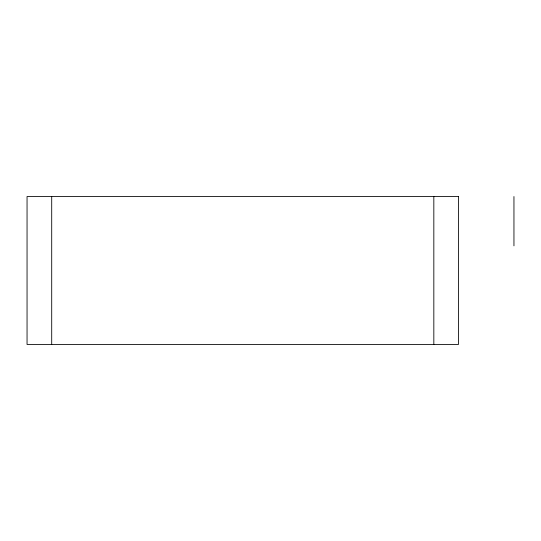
<?xml version="1.0" encoding="UTF-8"?>
<svg xmlns="http://www.w3.org/2000/svg" width="541" height="541" viewBox="0 0 541 541"><rect width="100%" height="100%" fill="white"/><g stroke="black" fill="none" stroke-linecap="round" stroke-linejoin="round"><path stroke-width="0.81" d="M513.95 196.539L513.95 245.844M433.828 196.539L433.828 344.461M51.706 196.539L51.706 344.461M458.477 196.539L27.05 196.539L27.05 344.461L458.477 344.461L458.477 196.539"/></g></svg>
